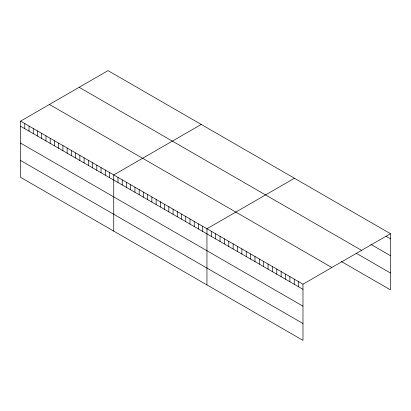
<?xml version="1.0" encoding="UTF-8"?>
<svg xmlns="http://www.w3.org/2000/svg" width="411" height="411" viewBox="0 0 411 411"><rect width="100%" height="100%" fill="white"/><g stroke="black" fill="none" stroke-linecap="round" stroke-linejoin="round"><path stroke-width="0.62" d="M20.55 121.137L302.974 284.191L302.974 340.37L20.55 177.311L20.55 121.137L108.026 70.63L390.45 233.689L390.45 289.863L341.346 261.514M201.226 124.441L113.749 174.942L113.749 231.121M294.425 178.251L206.949 228.752L206.949 284.931M302.974 284.191L390.45 233.689M386.083 236.289L390.45 238.812M370.809 244.319L390.45 255.657M79.159 87.296L361.582 250.356M356.08 253.171L390.45 273.017M49.418 104.471L331.841 267.525M20.55 126.259L302.974 289.313M20.55 143.105L302.974 306.159M20.55 160.465L302.974 323.519M298.607 281.674L298.607 286.796M294.245 279.151L294.245 284.273M289.878 276.634L289.878 281.756M285.517 274.111L285.517 279.233M281.15 271.594L281.15 276.716M276.788 269.071L276.788 274.194M272.421 266.554L272.421 271.676M268.054 264.032L268.054 269.154M263.692 261.514L263.692 266.636M259.326 258.992L259.326 264.114M254.964 256.474L254.964 261.596M250.597 253.952L250.597 259.074M246.23 251.434L246.23 256.556M241.868 248.912L241.868 254.034M237.501 246.395L237.501 251.517M233.14 243.872L233.14 248.994M228.773 241.355L228.773 246.477M224.411 238.832L224.411 243.954M220.044 236.315L220.044 241.437M215.677 233.792L215.677 238.914M211.316 231.275L211.316 236.397M202.715 226.307L202.715 231.429M198.477 223.861L198.477 228.984M194.239 221.416L194.239 226.538M190.005 218.971L190.005 224.093M185.767 216.525L185.767 221.647M181.534 214.08L181.534 219.202M177.295 211.634L177.295 216.751M173.057 209.184L173.057 214.306M168.823 206.738L168.823 211.86M164.585 204.293L164.585 209.415M160.352 201.847L160.352 206.969M156.113 199.402L156.113 204.524M151.875 196.956L151.875 202.078M147.641 194.511L147.641 199.633M143.403 192.065L143.403 197.188M139.17 189.62L139.17 194.742M134.931 187.175L134.931 192.297M130.693 184.729L130.693 189.851M126.46 182.284L126.46 187.406M122.221 179.838L122.221 184.955M117.988 177.388L117.988 182.51M109.516 172.497L109.516 177.619M105.278 170.051L105.278 175.173M101.039 167.606L101.039 172.728M96.806 165.16L96.806 170.282M92.567 162.715L92.567 167.837M88.334 160.269L88.334 165.392M84.096 157.824L84.096 162.946M79.857 155.379L79.857 160.501M75.624 152.933L75.624 158.055M71.386 150.488L71.386 155.61M67.152 148.042L67.152 153.159M62.914 145.597L62.914 150.714M58.675 143.146L58.675 148.268M54.442 140.701L54.442 145.823M50.204 138.255L50.204 143.377M45.97 135.81L45.97 140.932M41.732 133.364L41.732 138.486M37.493 130.919L37.493 136.041M33.26 128.473L33.26 133.596M29.022 126.028L29.022 131.15M24.788 123.583L24.788 128.705"/></g></svg>
